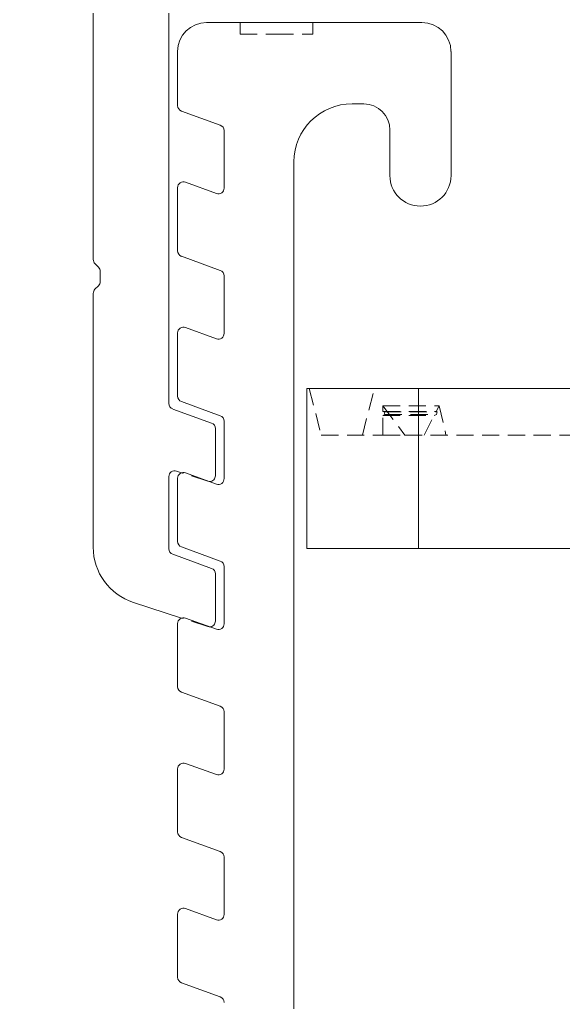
# Model space of a CAD drawing. Header units: feet. Extents: x 3965 to 4565, y 17056 to 17261.
# Drawn here: x 4384.91 to 4392.82, y 17149.82 to 17164.14 of the extents above; entities that cross this region are included whole.
import ezdxf

# ---------------------------------------------------------------- set-up
doc = ezdxf.new("R2010")
doc.units = ezdxf.units.FT
doc.header["$MEASUREMENT"] = 0
doc.linetypes.add('HIDDEN', pattern=[0.375, 0.25, -0.125])
doc.styles.add('PAPER SPACE TXT', font='technic_.ttf', dxfattribs={"height": 0.125})
doc.dimstyles.new('PAPER SPACE', dxfattribs={"dimscale": 0, "dimtxt": 0.125, "dimasz": 0.125, "dimexe": 0, "dimexo": 0.020508, "dimgap": 0.041992, "dimtad": 1, "dimdec": 4, "dimzin": 3, "dimdsep": 46, "dimlunit": 4, "dimtxsty": 'PAPER SPACE TXT', "dimcen": 0.125, "dimclrd": 1, "dimclre": 1, "dimclrt": 7, "dimadec": 0, "dimazin": 0, "dimtfac": 1, "dimtdec": 4, "dimtofl": 0, "dimtmove": 2, "dimatfit": 3, "dimfxl": 1, "dimfrac": 2, "dimtolj": 1, "dimtzin": 0, "dimarcsym": 1})

msp = doc.modelspace()

# ---------------------------------------------------------------- linework, layer by layer
at = {"color": 7, "linetype": 'Continuous', "lineweight": 15}
for p, q in [((4387.083, 17168.003), (4387.083, 17158.545)), ((4385.982, 17160.644), (4385.982, 17164.384)), ((4390.766, 17164.097), (4387.633, 17164.097)), ((4387.21, 17163.674), (4387.21, 17162.886)), ((4391.19, 17161.866), (4391.19, 17163.674)), ((4387.832, 17162.601), (4387.266, 17162.807)), ((4389.75, 17162.911), (4389.92, 17162.911)), ((4387.887, 17161.685), (4387.887, 17162.521)), ((4390.301, 17162.53), (4390.301, 17161.866)), ((4388.903, 17143.682), (4388.903, 17162.065)), ((4387.21, 17161.69), (4387.21, 17160.769)), ((4387.324, 17161.769), (4387.774, 17161.606)), ((4387.832, 17160.484), (4387.266, 17160.69)), ((4386.059, 17160.532), (4386.007, 17160.584)), ((4386.084, 17160.322), (4386.084, 17160.472)), ((4387.887, 17159.568), (4387.887, 17160.404)), ((4386.007, 17160.21), (4386.059, 17160.262)), ((4385.982, 17156.452), (4385.982, 17160.15)), ((4387.21, 17159.573), (4387.21, 17158.652)), ((4387.324, 17159.653), (4387.774, 17159.489)), ((4389.09, 17158.764), (4389.09, 17156.435)), ((4390.718, 17158.764), (4389.09, 17158.764)), ((4390.718, 17158.764), (4390.718, 17156.435)), ((4393.233, 17158.764), (4390.718, 17158.764)), ((4387.832, 17158.367), (4387.266, 17158.573)), ((4387.139, 17158.465), (4387.705, 17158.259)), ((4387.887, 17157.451), (4387.887, 17158.287)), ((4387.76, 17158.18), (4387.76, 17157.493)), ((4387.268, 17157.536), (4387.194, 17157.56)), ((4387.324, 17157.536), (4387.774, 17157.372)), ((4387.083, 17157.48), (4387.083, 17156.428)), ((4387.21, 17157.456), (4387.21, 17156.536)), ((4387.832, 17156.25), (4387.266, 17156.456)), ((4390.718, 17156.435), (4389.09, 17156.435)), ((4393.233, 17156.435), (4390.718, 17156.435)), ((4387.139, 17156.348), (4387.705, 17156.142)), ((4387.887, 17155.335), (4387.887, 17156.17)), ((4387.76, 17156.063), (4387.76, 17155.376)), ((4387.268, 17155.419), (4386.567, 17155.647)), ((4387.324, 17155.419), (4387.774, 17155.255)), ((4387.21, 17155.339), (4387.21, 17154.419)), ((4387.832, 17154.133), (4387.266, 17154.339)), ((4387.887, 17153.218), (4387.887, 17154.054)), ((4387.21, 17153.222), (4387.21, 17152.302)), ((4387.324, 17153.302), (4387.774, 17153.138)), ((4387.832, 17152.016), (4387.266, 17152.222)), ((4387.887, 17151.101), (4387.887, 17151.937)), ((4387.21, 17151.106), (4387.21, 17150.185)), ((4387.324, 17151.185), (4387.774, 17151.021)), ((4387.832, 17149.899), (4387.266, 17150.105))]:
    msp.add_line(p, q, dxfattribs=at)
at = {"color": 7, "linetype": 'HIDDEN', "lineweight": 0}
for p, q in [((4388.12, 17164.097), (4388.12, 17163.928)), ((4389.179, 17163.928), (4389.179, 17164.097)), ((4388.12, 17163.928), (4388.649, 17163.928)), ((4388.649, 17163.928), (4389.179, 17163.928)), ((4389.127, 17158.764), (4389.301, 17158.086)), ((4389.9, 17158.086), (4390.074, 17158.764)), ((4390.199, 17158.51), (4391.016, 17158.51)), ((4390.199, 17158.51), (4390.518, 17158.086)), ((4390.199, 17158.431), (4390.199, 17158.51)), ((4390.975, 17158.431), (4391.016, 17158.51)), ((4391.016, 17158.51), (4391.117, 17158.086)), ((4390.199, 17158.431), (4390.975, 17158.431)), ((4390.215, 17158.425), (4390.199, 17158.431)), ((4390.199, 17158.372), (4390.226, 17158.383)), ((4390.199, 17158.372), (4390.945, 17158.372)), ((4390.199, 17158.086), (4390.199, 17158.372)), ((4390.215, 17158.425), (4390.988, 17158.425)), ((4390.226, 17158.383), (4390.215, 17158.425)), ((4390.226, 17158.383), (4390.977, 17158.383)), ((4390.798, 17158.086), (4390.945, 17158.372)), ((4390.945, 17158.372), (4390.977, 17158.383)), ((4390.988, 17158.425), (4390.975, 17158.431)), ((4390.977, 17158.383), (4390.988, 17158.425)), ((4389.301, 17158.086), (4390.199, 17158.086)), ((4390.199, 17158.086), (4390.518, 17158.086)), ((4390.518, 17158.086), (4392.994, 17158.086)), ((4387.65, 17157.412), (4387.268, 17157.536)), ((4387.65, 17155.295), (4387.268, 17155.419))]:
    msp.add_line(p, q, dxfattribs=at)
at = {"color": 7, "linetype": 'HIDDEN', "lineweight": 0, "flags": 128}
for points in [[(4387.65, 17157.412), (4387.669, 17157.408), (4387.674, 17157.408)], [(4387.65, 17155.295), (4387.669, 17155.291), (4387.674, 17155.291)]]:
    msp.add_lwpolyline(points, dxfattribs=at)
at = {"color": 7, "linetype": 'Continuous', "lineweight": 15}
for centre, radius, start, end in [((4387.633, 17163.674), 0.423, 90, 180), ((4390.766, 17163.674), 0.423, 0, 90), ((4387.295, 17162.886), 0.0847, 180, 250), ((4389.75, 17162.065), 0.847, 90, 180), ((4389.92, 17162.53), 0.381, 0, 90), ((4387.803, 17162.521), 0.0847, 0, 70), ((4390.745, 17161.866), 0.445, 180, 270), ((4390.745, 17161.866), 0.445, 270, 0), ((4387.295, 17161.69), 0.0847, 70, 180), ((4387.803, 17161.685), 0.0847, 250, 0), ((4387.295, 17160.769), 0.0847, 180, 250), ((4386.067, 17160.644), 0.0847, 180, 225), ((4385.999, 17160.472), 0.0847, 0, 45), ((4387.803, 17160.404), 0.0847, 0, 70), ((4385.999, 17160.322), 0.0847, 315, 0), ((4386.067, 17160.15), 0.0847, 135, 180), ((4387.295, 17159.573), 0.0847, 70, 180), ((4387.803, 17159.568), 0.0847, 250, 0), ((4387.295, 17158.652), 0.0847, 180, 250), ((4387.168, 17158.545), 0.0847, 180, 250), ((4387.803, 17158.287), 0.0847, 0, 70), ((4387.676, 17158.18), 0.0847, 0, 70), ((4387.168, 17157.48), 0.0847, 72, 180), ((4387.295, 17157.456), 0.0847, 70, 180), ((4387.676, 17157.493), 0.0847, 268.9929, 0), ((4387.803, 17157.451), 0.0847, 250, 0), ((4387.295, 17156.536), 0.0847, 180, 250), ((4386.829, 17156.452), 0.847, 180, 252), ((4387.168, 17156.428), 0.0847, 180, 250), ((4387.803, 17156.17), 0.0847, 0, 70), ((4387.676, 17156.063), 0.0847, 0, 70), ((4387.295, 17155.339), 0.0847, 70, 180), ((4387.676, 17155.376), 0.0847, 268.9929, 0), ((4387.803, 17155.335), 0.0847, 250, 0), ((4387.295, 17154.419), 0.0847, 180, 250), ((4387.803, 17154.054), 0.0847, 0, 70), ((4387.295, 17153.222), 0.0847, 70, 180), ((4387.803, 17153.218), 0.0847, 250, 0), ((4387.295, 17152.302), 0.0847, 180, 250), ((4387.803, 17151.937), 0.0847, 0, 70), ((4387.295, 17151.106), 0.0847, 70, 180), ((4387.803, 17151.101), 0.0847, 250, 0), ((4387.295, 17150.185), 0.0847, 180, 250), ((4387.803, 17149.82), 0.0847, 0, 70)]:
    msp.add_arc(centre, radius, start, end, dxfattribs=at)

# ---------------------------------------------------------------- leaders
msp.add_leader([(4392.359, 17143.802), (4362.893, 17162.864), (4357.185, 17162.864)], dimstyle='PAPER SPACE', override={"dimscale": 66.653699, "dimtad": 0})

doc.saveas('drawing.dxf')
